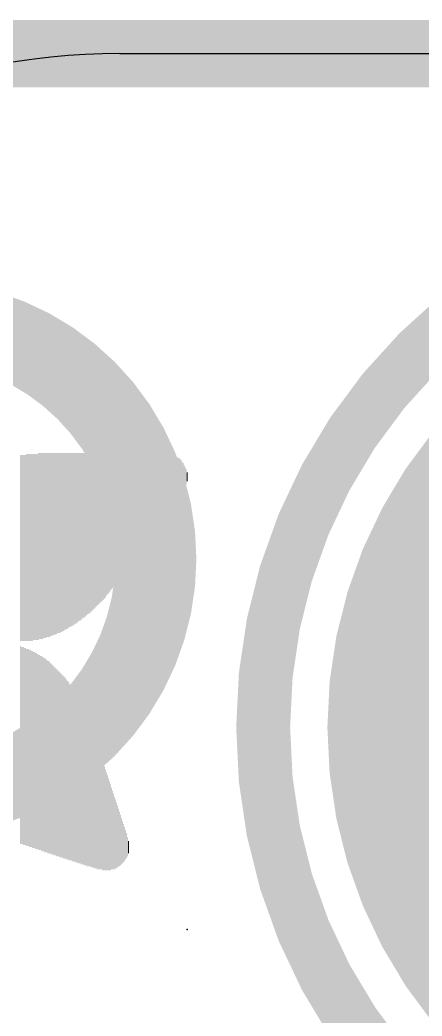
# Model space of a CAD drawing. Extents: x -0.1 to 10.3, y -0.1 to 15.4.
# Drawn here: x 2.163 to 3.679, y 11.612 to 15.367 of the extents above; entities that cross this region are included whole.
import ezdxf

# ---------------------------------------------------------------- set-up
doc = ezdxf.new("R2010")
doc.units = 0
for name, color, linetype in [('1', 12, 'CONTINUOUS'), ('16', 132, 'CONTINUOUS'), ('17', 110, 'CONTINUOUS'), ('20', 53, 'CONTINUOUS'), ('21', 40, 'CONTINUOUS'), ('22', 6, 'CONTINUOUS'), ('23', 53, 'CONTINUOUS')]:
    doc.layers.add(name, color=color, linetype=linetype)

# ---------------------------------------------------------------- blocks, each defined once
blk = doc.blocks.new('ROUNDP')
at = {"const_width": 0.5}
blk.add_lwpolyline([(0, -0.25, 1), (0, 0.25, 1), (0, -0.25)], format="xyb", dxfattribs=at)
blk = doc.blocks.new('RECT')
blk.add_solid([(-0.5, -0.5), (0.5, -0.5), (-0.5, 0.5), (0.5, 0.5)])

msp = doc.modelspace()

# ---------------------------------------------------------------- linework, layer by layer
at = {"layer": '1', "const_width": 0.254}
msp.add_lwpolyline([(0, 15.24), (10.16, 15.24)], dxfattribs=at)
at = {"layer": '16', "const_width": 0.254}
msp.add_lwpolyline([(0, 15.24), (10.16, 15.24)], dxfattribs=at)
at = {"layer": '20'}
msp.add_line((2.54, 15.24), (7.62, 15.24), dxfattribs=at)
msp.add_arc((2.54, 12.7), 2.54, 90, 180, dxfattribs=at)
at = {"layer": '21', "const_width": 0.2032}
msp.add_lwpolyline([(5.08, 10.7, 1), (5.08, 14.7, 1), (5.08, 10.7)], format="xyb", dxfattribs=at)
at = {"layer": '22', "const_width": 0.3048}
msp.add_lwpolyline([(1.778, 12.437, 1), (1.778, 14.233, 1), (1.778, 12.437)], format="xyb", dxfattribs=at)
at = {"layer": '23'}
msp.add_point((2.794, 11.938), dxfattribs=at)

# ---------------------------------------------------------------- block references
at = {"layer": '17', "xscale": 3.516, "yscale": 3.516}
msp.add_blockref('ROUNDP', (5.08, 12.7), dxfattribs=at)
msp.add_blockref('ROUNDP', (5.08, 12.7), dxfattribs=at)
at = {"layer": '21', "rotation": 90}
for p, xscale, yscale in [((2.1654, 13.3763), 0.701, 0.0039), ((2.1692, 13.3763), 0.701, 0.0038), ((2.173, 13.3763), 0.701, 0.0038), ((2.1768, 13.3763), 0.701, 0.0038), ((2.1806, 13.3763), 0.701, 0.0038), ((2.1844, 13.3763), 0.701, 0.0038), ((2.1882, 13.3782), 0.7048, 0.0038), ((2.192, 13.3782), 0.7048, 0.0038), ((2.1958, 13.3782), 0.7048, 0.0038), ((2.1996, 13.3782), 0.7048, 0.0038), ((2.2035, 13.3782), 0.7048, 0.0039), ((2.2073, 13.3782), 0.7048, 0.0038), ((2.2111, 13.3782), 0.7048, 0.0038), ((2.2149, 13.3801), 0.701, 0.0038), ((2.2187, 13.3801), 0.701, 0.0038), ((2.2225, 13.3801), 0.701, 0.0038), ((2.2263, 13.3801), 0.701, 0.0038), ((2.2301, 13.3801), 0.701, 0.0038), ((2.2339, 13.382), 0.7048, 0.0038), ((2.2377, 13.3839), 0.701, 0.0038), ((2.2416, 13.3839), 0.701, 0.0039), ((2.2454, 13.3839), 0.701, 0.0038), ((2.2492, 13.3839), 0.701, 0.0038), ((2.253, 13.3858), 0.6972, 0.0038), ((2.2568, 13.3858), 0.6972, 0.0038), ((2.2606, 13.3858), 0.6972, 0.0038), ((2.2644, 13.3877), 0.6934, 0.0038), ((2.2682, 13.3877), 0.6934, 0.0038), ((2.272, 13.3877), 0.6934, 0.0038), ((2.2758, 13.3877), 0.6934, 0.0038), ((2.2797, 13.3896), 0.6896, 0.0039), ((2.2835, 13.3896), 0.6896, 0.0038), ((2.2873, 13.3915), 0.6858, 0.0038), ((2.2911, 13.3915), 0.6858, 0.0038), ((2.2949, 13.3915), 0.6858, 0.0038), ((2.2987, 13.3934), 0.682, 0.0038), ((2.3025, 13.3934), 0.682, 0.0038), ((2.3063, 13.3953), 0.6782, 0.0038), ((2.3101, 13.3953), 0.6782, 0.0038), ((2.3139, 13.3953), 0.6782, 0.0038), ((2.3178, 13.3972), 0.6744, 0.0039), ((2.3216, 13.3972), 0.6744, 0.0038), ((2.3254, 13.3992), 0.6705, 0.0038), ((2.3292, 13.3992), 0.6705, 0.0038), ((2.333, 13.4011), 0.6667, 0.0038), ((2.3368, 13.4011), 0.6667, 0.0038), ((2.3406, 13.403), 0.6629, 0.0038), ((2.3444, 13.403), 0.6629, 0.0038), ((2.3482, 13.4049), 0.6591, 0.0038), ((2.352, 13.4068), 0.6553, 0.0038), ((2.3559, 13.4068), 0.6553, 0.0039), ((2.3597, 13.4087), 0.6515, 0.0038), ((2.3635, 13.4087), 0.6515, 0.0038), ((2.3673, 13.4106), 0.6477, 0.0038), ((2.3711, 13.4124), 0.6439, 0.0038), ((2.3749, 13.4124), 0.6439, 0.0038), ((2.3787, 13.4144), 0.6401, 0.0038), ((2.3825, 13.4162), 0.6363, 0.0038), ((2.3863, 13.4182), 0.6324, 0.0038), ((2.3901, 13.4182), 0.6324, 0.0038), ((2.394, 13.4201), 0.6286, 0.0039), ((2.3978, 13.422), 0.6248, 0.0038), ((2.4016, 13.4239), 0.621, 0.0038), ((2.4054, 13.4239), 0.621, 0.0038), ((2.4092, 13.4258), 0.6172, 0.0038), ((2.413, 13.4277), 0.6134, 0.0038), ((2.4168, 13.4296), 0.6096, 0.0038), ((2.4206, 13.4315), 0.6058, 0.0038), ((2.4244, 13.4315), 0.6058, 0.0038), ((2.4282, 13.4334), 0.602, 0.0038), ((2.4321, 13.4353), 0.5982, 0.0039), ((2.4359, 13.4373), 0.5943, 0.0038), ((2.4397, 13.4392), 0.5905, 0.0038), ((2.4435, 13.4411), 0.5867, 0.0038), ((2.4473, 13.443), 0.5829, 0.0038), ((2.4511, 13.4449), 0.5791, 0.0038), ((2.4549, 13.4467), 0.5753, 0.0038), ((2.4587, 13.4487), 0.5715, 0.0038), ((2.4625, 13.4505), 0.5677, 0.0038), ((2.4663, 13.4525), 0.5639, 0.0038), ((2.4702, 13.4543), 0.5601, 0.0039), ((2.474, 13.4563), 0.5562, 0.0038), ((2.4778, 13.4582), 0.5524, 0.0038), ((2.4816, 13.4601), 0.5486, 0.0038), ((2.4854, 13.462), 0.5448, 0.0038), ((2.4892, 13.4658), 0.5372, 0.0038), ((2.493, 13.4677), 0.5334, 0.0038), ((2.4968, 13.4696), 0.5296, 0.0038), ((2.5006, 13.4715), 0.5258, 0.0038), ((2.5044, 13.4754), 0.5181, 0.0038), ((2.5083, 13.4773), 0.5143, 0.0039), ((2.5121, 13.4792), 0.5105, 0.0038), ((2.5159, 13.483), 0.5029, 0.0038), ((2.5197, 13.4848), 0.4991, 0.0038), ((2.5235, 13.4868), 0.4953, 0.0038), ((2.5273, 13.4906), 0.4877, 0.0038), ((2.5311, 13.4924), 0.4839, 0.0038), ((2.5349, 13.4963), 0.4762, 0.0038), ((2.5387, 13.4982), 0.4724, 0.0038), ((2.5425, 13.5001), 0.4686, 0.0038), ((2.5464, 13.5039), 0.461, 0.0039), ((2.5502, 13.5058), 0.4572, 0.0038), ((2.554, 13.5077), 0.4534, 0.0038), ((2.5578, 13.5115), 0.4458, 0.0038), ((2.5616, 13.5135), 0.4419, 0.0038), ((2.5654, 13.5154), 0.4381, 0.0038), ((2.5692, 13.5191), 0.4305, 0.0038), ((2.573, 13.5211), 0.4267, 0.0038), ((2.5768, 13.5249), 0.4191, 0.0038), ((2.5806, 13.5267), 0.4153, 0.0038), ((2.5844, 13.5287), 0.4115, 0.0039), ((2.5883, 13.5325), 0.4038, 0.0038), ((2.5921, 13.5344), 0.4, 0.0038), ((2.5959, 13.5363), 0.3962, 0.0038), ((2.5997, 13.5401), 0.3886, 0.0038), ((2.6035, 13.542), 0.3848, 0.0038), ((2.6073, 13.5458), 0.3772, 0.0038), ((2.6111, 13.5477), 0.3734, 0.0038), ((2.6149, 13.5496), 0.3696, 0.0038), ((2.6187, 13.5534), 0.3619, 0.0038), ((2.6225, 13.5554), 0.3581, 0.0039), ((2.6264, 13.5572), 0.3543, 0.0038), ((2.6302, 13.561), 0.3467, 0.0038), ((2.634, 13.563), 0.3429, 0.0038), ((2.6378, 13.5648), 0.3391, 0.0038), ((2.6416, 13.5686), 0.3315, 0.0038), ((2.6454, 13.5706), 0.3276, 0.0038), ((2.6492, 13.5744), 0.32, 0.0038), ((2.653, 13.5763), 0.3162, 0.0038), ((2.6568, 13.5782), 0.3124, 0.0038), ((2.6606, 13.582), 0.3048, 0.0039), ((2.6645, 13.5839), 0.301, 0.0038), ((2.6683, 13.5858), 0.2972, 0.0038), ((2.6721, 13.5897), 0.2895, 0.0038), ((2.6759, 13.5915), 0.2857, 0.0038), ((2.6797, 13.5935), 0.2819, 0.0038), ((2.6835, 13.5973), 0.2743, 0.0038), ((2.6873, 13.5991), 0.2705, 0.0038), ((2.6911, 13.6029), 0.2629, 0.0038), ((2.6949, 13.6049), 0.2591, 0.0038), ((2.6987, 13.6067), 0.2553, 0.0039), ((2.7026, 13.6106), 0.2476, 0.0038), ((2.7064, 13.6125), 0.2438, 0.0038), ((2.7102, 13.6144), 0.24, 0.0038), ((2.714, 13.6182), 0.2324, 0.0038), ((2.7178, 13.6182), 0.2248, 0.0038), ((2.7216, 13.6201), 0.221, 0.0038), ((2.7254, 13.6239), 0.2134, 0.0038), ((2.7292, 13.6258), 0.2095, 0.0038), ((2.733, 13.6296), 0.2019, 0.0038), ((2.7369, 13.6296), 0.1943, 0.0039), ((2.7407, 13.6316), 0.1905, 0.0038), ((2.7445, 13.6354), 0.1829, 0.0038), ((2.7483, 13.6354), 0.1753, 0.0038), ((2.7521, 13.6372), 0.1715, 0.0038), ((2.7559, 13.6392), 0.16, 0.0038), ((2.7597, 13.6392), 0.1524, 0.0038), ((2.7635, 13.643), 0.1448, 0.0038), ((2.7673, 13.643), 0.1372, 0.0038), ((2.7711, 13.643), 0.1295, 0.0038), ((2.775, 13.643), 0.1143, 0.0039), ((2.7788, 13.6448), 0.1029, 0.0038), ((2.7826, 13.643), 0.0914, 0.0038), ((2.7864, 13.643), 0.0762, 0.0038), ((2.7902, 13.6449), 0.0572, 0.0038), ((2.794, 13.6448), 0.0343, 0.0038), ((2.1654, 12.6333), 0.7468, 0.0039), ((2.1692, 12.6314), 0.743, 0.0038), ((2.173, 12.6314), 0.743, 0.0038), ((2.1768, 12.6295), 0.7468, 0.0038), ((2.1806, 12.6276), 0.743, 0.0038), ((2.1844, 12.6276), 0.743, 0.0038), ((2.1882, 12.6238), 0.743, 0.0038), ((2.192, 12.6238), 0.743, 0.0038), ((2.1958, 12.6238), 0.743, 0.0038), ((2.1996, 12.62), 0.743, 0.0038), ((2.2035, 12.62), 0.743, 0.0039), ((2.2073, 12.6181), 0.7392, 0.0038), ((2.2111, 12.6162), 0.743, 0.0038), ((2.2149, 12.6143), 0.7391, 0.0038), ((2.2187, 12.6143), 0.7391, 0.0038), ((2.2225, 12.6105), 0.7391, 0.0038), ((2.2263, 12.6105), 0.7391, 0.0038), ((2.2301, 12.6086), 0.7353, 0.0038), ((2.2339, 12.6048), 0.7353, 0.0038), ((2.2377, 12.6048), 0.7353, 0.0038), ((2.2416, 12.6029), 0.7315, 0.0039), ((2.2454, 12.601), 0.7353, 0.0038), ((2.2492, 12.5991), 0.7315, 0.0038), ((2.253, 12.5972), 0.7277, 0.0038), ((2.2568, 12.5953), 0.7315, 0.0038), ((2.2606, 12.5934), 0.7277, 0.0038), ((2.2644, 12.5915), 0.7239, 0.0038), ((2.2682, 12.5877), 0.7239, 0.0038), ((2.272, 12.5877), 0.7239, 0.0038), ((2.2758, 12.5857), 0.72, 0.0038), ((2.2797, 12.5819), 0.7201, 0.0039), ((2.2835, 12.58), 0.7163, 0.0038), ((2.2873, 12.5781), 0.7125, 0.0038), ((2.2911, 12.5743), 0.7125, 0.0038), ((2.2949, 12.5724), 0.7087, 0.0038), ((2.2987, 12.5705), 0.7049, 0.0038), ((2.3025, 12.5667), 0.7049, 0.0038), ((2.3063, 12.5648), 0.7011, 0.0038), ((2.3101, 12.5629), 0.6973, 0.0038), ((2.3139, 12.559), 0.6972, 0.0038), ((2.3178, 12.5571), 0.6934, 0.0039), ((2.3216, 12.5552), 0.6896, 0.0038), ((2.3254, 12.5514), 0.6896, 0.0038), ((2.3292, 12.5495), 0.6858, 0.0038), ((2.333, 12.5476), 0.682, 0.0038), ((2.3368, 12.5438), 0.682, 0.0038), ((2.3406, 12.54), 0.6744, 0.0038), ((2.3444, 12.5381), 0.6706, 0.0038), ((2.3482, 12.5343), 0.6705, 0.0038), ((2.352, 12.5305), 0.6629, 0.0038), ((2.3559, 12.5286), 0.6591, 0.0039), ((2.3597, 12.5248), 0.6591, 0.0038), ((2.3635, 12.521), 0.6515, 0.0038), ((2.3673, 12.5191), 0.6477, 0.0038), ((2.3711, 12.5134), 0.6439, 0.0038), ((2.3749, 12.5095), 0.6362, 0.0038), ((2.3787, 12.5076), 0.6324, 0.0038), ((2.3825, 12.5019), 0.6286, 0.0038), ((2.3863, 12.4981), 0.621, 0.0038), ((2.3901, 12.4943), 0.6134, 0.0038), ((2.394, 12.4905), 0.6135, 0.0039), ((2.3978, 12.4866), 0.6058, 0.0038), ((2.4016, 12.4828), 0.5982, 0.0038), ((2.4054, 12.4771), 0.5944, 0.0038), ((2.4092, 12.4714), 0.583, 0.0038), ((2.413, 12.4676), 0.5753, 0.0038), ((2.4168, 12.4619), 0.5715, 0.0038), ((2.4206, 12.4562), 0.5601, 0.0038), ((2.4244, 12.4524), 0.5525, 0.0038), ((2.4282, 12.4466), 0.541, 0.0038), ((2.4321, 12.439), 0.5334, 0.0039), ((2.4359, 12.4333), 0.522, 0.0038), ((2.4397, 12.4276), 0.5106, 0.0038), ((2.4435, 12.42), 0.5029, 0.0038), ((2.4473, 12.4143), 0.4915, 0.0038), ((2.4511, 12.4085), 0.4801, 0.0038), ((2.4549, 12.4009), 0.4724, 0.0038), ((2.4587, 12.3952), 0.461, 0.0038), ((2.4625, 12.3876), 0.4458, 0.0038), ((2.4663, 12.3819), 0.4343, 0.0038), ((2.4702, 12.3762), 0.4229, 0.0039), ((2.474, 12.3686), 0.4153, 0.0038), ((2.4778, 12.3628), 0.4038, 0.0038), ((2.4816, 12.3571), 0.3924, 0.0038), ((2.4854, 12.3514), 0.381, 0.0038), ((2.4892, 12.3457), 0.3696, 0.0038), ((2.493, 12.3399), 0.3581, 0.0038), ((2.4968, 12.3343), 0.3467, 0.0038), ((2.5006, 12.3285), 0.3353, 0.0038), ((2.5044, 12.3228), 0.3238, 0.0038), ((2.5083, 12.319), 0.3086, 0.0039), ((2.5121, 12.3133), 0.2972, 0.0038), ((2.5159, 12.3076), 0.2857, 0.0038), ((2.5197, 12.3018), 0.2743, 0.0038), ((2.5235, 12.298), 0.2591, 0.0038), ((2.5273, 12.2924), 0.2477, 0.0038), ((2.5311, 12.2885), 0.2324, 0.0038), ((2.5349, 12.2847), 0.2172, 0.0038), ((2.5387, 12.279), 0.2058, 0.0038), ((2.5425, 12.2752), 0.1905, 0.0038), ((2.5464, 12.2713), 0.1753, 0.0039), ((2.5502, 12.2676), 0.16, 0.0038), ((2.554, 12.2637), 0.1447, 0.0038), ((2.5578, 12.2599), 0.1295, 0.0038), ((2.5616, 12.2581), 0.1105, 0.0038), ((2.5654, 12.2543), 0.0953, 0.0038), ((2.5692, 12.2504), 0.0724, 0.0038), ((2.573, 12.2485), 0.0457, 0.0038)]:
    msp.add_blockref('RECT', p, dxfattribs=dict(at, xscale=xscale, yscale=yscale))

doc.saveas('drawing.dxf')
